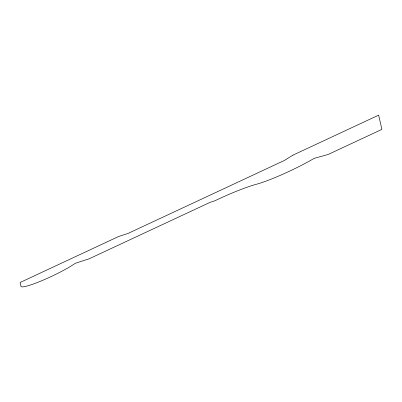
<?xml version="1.0" encoding="UTF-8"?>
<svg xmlns="http://www.w3.org/2000/svg" width="402" height="402" viewBox="0 0 402 402"><rect width="100%" height="100%" fill="white"/><g stroke="black" fill="none" stroke-linecap="round" stroke-linejoin="round"><path stroke-width="0.6" d="M292.947 155.147L284.254 160.519L127.957 233.467L118.721 236.461L20.1 282.49L20.969 286.284A32.195 3.869 -25.2 0 0 42.612 280.35A32.195 3.869 -25.2 0 0 75.239 263.32L89.093 258.823L210.1 202.347L214.718 200.844A51.17 6.146 -25.2 0 1 250.979 185.89L254.963 184.649A44.295 5.321 -25.2 0 0 314.133 158.383L328.117 154.479L381.9 129.379L378.639 115.153L292.947 155.147"/></g></svg>
